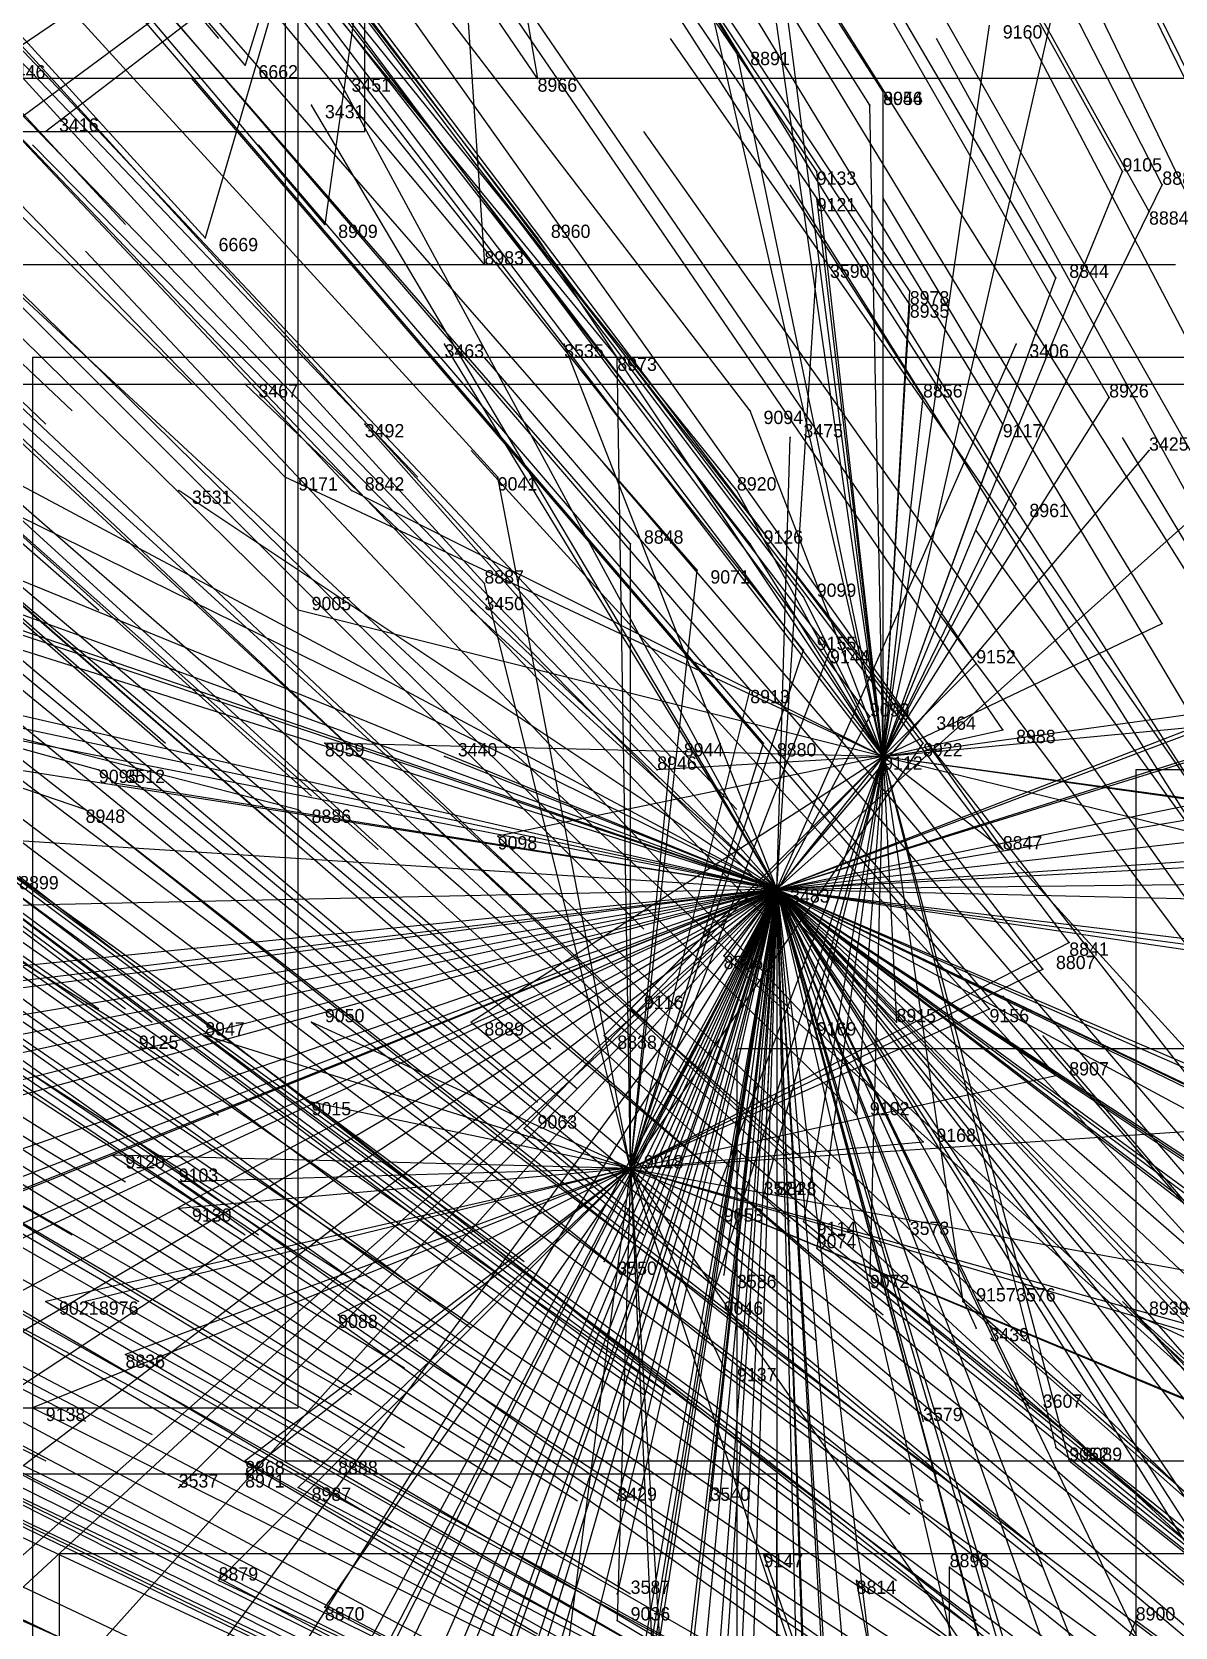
# Model space of a CAD drawing. Extents: x -0.5 to 0.59, y -0.5 to 0.59.
# Drawn here: x -0.182 to -0.096, y 0.0795 to 0.1995 of the extents above; entities that cross this region are included whole.
import ezdxf

# ---------------------------------------------------------------- set-up
doc = ezdxf.new("R2010")
doc.units = 0
for name, color, linetype in [('Clients', 3, 'CONTINUOUS'), ('Facilities', 3, 'CONTINUOUS'), ('Facilities_lines', 3, 'CONTINUOUS'), ('Min_max_boxes', 1, 'CONTINUOUS'), ('Normals', 1, 'CONTINUOUS'), ('Source_points', 5, 'CONTINUOUS'), ('Text', 3, 'CONTINUOUS')]:
    doc.layers.add(name, color=color, linetype=linetype)

msp = doc.modelspace()

# ---------------------------------------------------------------- linework, layer by layer
at = {"layer": 'Clients', "color": 5}
for p in [(-0.166, 0.197, -0.643), (-0.129, 0.198, -0.59), (-0.159, 0.196, -1.25), (-0.144, 0.196, -0.608), (-0.118, 0.195, -0.569), (-0.161, 0.194, -1.25), (-0.119, 0.194, -0.57), (-0.181, 0.192, -1.25), (-0.123, 0.189, -0.564), (-0.1, 0.189, -0.535), (-0.097, 0.188, -0.53), (-0.123, 0.187, -0.56), (-0.16, 0.185, -0.611), (-0.098, 0.186, -0.526), (-0.169, 0.184, -0.624), (-0.144, 0.184, -0.584), (-0.148, 0.182, -0.588), (-0.123, 0.182, -1.25), (-0.105, 0.181, -0.524), (-0.116, 0.18, -0.535), (-0.116, 0.179, -0.533), (-0.151, 0.176, -1.25), (-0.142, 0.176, -1.25), (-0.108, 0.176, -1.25), (-0.138, 0.175, -0.557), (-0.166, 0.173, -1.25), (-0.115, 0.172, -0.518), (-0.101, 0.172, -0.499), (-0.128, 0.171, -0.533), (-0.157, 0.17, -1.25), (-0.109, 0.17, -0.505), (-0.125, 0.169, -1.25), (-0.098, 0.168, -1.25), (-0.163, 0.166, -0.581), (-0.147, 0.166, -0.555), (-0.171, 0.165, -1.25), (-0.158, 0.165, -0.571), (-0.129, 0.165, -0.524), (-0.108, 0.164, -0.49), (-0.137, 0.161, -0.528), (-0.128, 0.161, -0.514), (-0.132, 0.159, -0.516), (-0.148, 0.158, -0.542), (-0.124, 0.157, -0.5), (-0.162, 0.156, -0.562), (-0.149, 0.156, -1.25), (-0.097, 0.155, -0.457), (-0.124, 0.153, -0.493), (-0.122, 0.153, -0.489), (-0.111, 0.152, -0.471), (-0.128, 0.15, -0.493), (-0.119, 0.148, -0.476), (-0.115, 0.148, -1.25), (-0.109, 0.147, -0.457), (-0.16, 0.146, -0.542), (-0.127, 0.146, -0.483), (-0.115, 0.146, -0.465), (-0.151, 0.145, -1.25), (-0.134, 0.145, -0.493), (-0.177, 0.144, -0.571), (-0.176, 0.143, -1.25), (-0.135, 0.144, -0.494), (-0.178, 0.141, -0.568), (-0.162, 0.141, -0.536), (-0.147, 0.139, -0.506), (-0.109, 0.138, -0.441), (-0.104, 0.131, -0.419), (-0.13, 0.13, -0.46), (-0.106, 0.129, -0.417), (-0.161, 0.125, -0.51), (-0.149, 0.125, -0.486), (-0.137, 0.126, -0.466), (-0.123, 0.125, -0.439), (-0.117, 0.125, -0.429), (-0.11, 0.126, -0.418), (-0.174, 0.124, -0.535), (-0.169, 0.124, -0.525), (-0.139, 0.124, -0.465), (-0.105, 0.121, -0.401), (-0.161, 0.119, -0.501), (-0.12, 0.118, -0.421), (-0.145, 0.117, -0.467), (-0.115, 0.116, -0.408), (-0.176, 0.115, -0.524), (-0.171, 0.113, -0.513), (-0.127, 0.113, -1.25), (-0.127, 0.112, -0.423), (-0.171, 0.111, -0.509), (-0.131, 0.111, -0.428), (-0.124, 0.11, -0.413), (-0.116, 0.11, -1.25), (-0.139, 0.107, -1.25), (-0.123, 0.108, -0.41), (-0.13, 0.106, -1.25), (-0.119, 0.106, -0.399), (-0.109, 0.105, -1.25), (-0.181, 0.104, -0.521), (-0.178, 0.104, -0.515), (-0.131, 0.104, -0.417), (-0.112, 0.104, -0.382), (-0.159, 0.103, -0.473), (-0.099, 0.103, -0.357), (-0.111, 0.102, -1.25), (-0.175, 0.1, -0.504), (-0.13, 0.099, -0.408), (-0.182, 0.096, -0.514), (-0.115, 0.095, -1.25), (-0.107, 0.096, -1.25), (-0.105, 0.093, -0.35), (-0.166, 0.092, -0.475), (-0.159, 0.092, -0.46), (-0.104, 0.092, -0.347), (-0.166, 0.091, -0.473), (-0.171, 0.09, -1.25), (-0.162, 0.09, -0.462), (-0.138, 0.089, -1.25), (-0.131, 0.089, -1.25), (-0.127, 0.085, -0.383), (-0.168, 0.083, -0.469), (-0.12, 0.083, -0.365), (-0.113, 0.084, -0.353), (-0.138, 0.082, -1.25), (-0.16, 0.081, -0.448), (-0.138, 0.08, -0.398), (-0.099, 0.08, -0.318)]:
    msp.add_point(p, dxfattribs=at)
at = {"layer": 'Facilities', "color": 3}
for p in [(-0.118, 0.145, -0.468), (-0.126, 0.135, -1.25), (-0.137, 0.114, -0.445)]:
    msp.add_point(p, dxfattribs=at)
at = {"layer": 'Facilities_lines', "color": 3}
for p, q in [((-0.095, 0.258, -1.25), (-0.187, 0.19, -1.25)), ((-0.095, 0.258, -1.25), (-0.185, 0.197, -1.25)), ((-0.095, 0.258, -1.25), (-0.181, 0.192, -1.25)), ((-0.152, 0.242, -0.716), (-0.169, 0.184, -0.624)), ((-0.152, 0.242, -0.716), (-0.166, 0.197, -0.643)), ((-0.152, 0.242, -0.716), (-0.16, 0.185, -0.611)), ((-0.152, 0.242, -0.716), (-0.144, 0.196, -0.608)), ((-0.152, 0.242, -0.716), (-0.148, 0.182, -0.588)), ((-0.118, 0.145, -0.468), (-0.127, 0.207, -0.608)), ((-0.118, 0.145, -0.468), (-0.126, 0.207, -0.606)), ((-0.118, 0.145, -0.468), (-0.132, 0.206, -0.612)), ((-0.118, 0.145, -0.468), (-0.105, 0.202, -0.57)), ((-0.118, 0.145, -0.468), (-0.11, 0.2, -0.569)), ((-0.118, 0.145, -0.468), (-0.129, 0.198, -0.59)), ((-0.126, 0.135, -1.25), (-0.159, 0.196, -1.25)), ((-0.118, 0.145, -0.468), (-0.118, 0.195, -0.569)), ((-0.126, 0.135, -1.25), (-0.161, 0.194, -1.25)), ((-0.118, 0.145, -0.468), (-0.119, 0.194, -0.57)), ((-0.118, 0.145, -0.468), (-0.123, 0.189, -0.564)), ((-0.118, 0.145, -0.468), (-0.1, 0.189, -0.535)), ((-0.118, 0.145, -0.468), (-0.097, 0.188, -0.53)), ((-0.118, 0.145, -0.468), (-0.123, 0.187, -0.56)), ((-0.118, 0.145, -0.468), (-0.098, 0.186, -0.526)), ((-0.118, 0.145, -0.468), (-0.144, 0.184, -0.584)), ((-0.126, 0.135, -1.25), (-0.123, 0.182, -1.25)), ((-0.118, 0.145, -0.468), (-0.105, 0.181, -0.524)), ((-0.118, 0.145, -0.468), (-0.116, 0.18, -0.535)), ((-0.118, 0.145, -0.468), (-0.116, 0.179, -0.533)), ((-0.126, 0.135, -1.25), (-0.079, 0.177, -1.25)), ((-0.126, 0.135, -1.25), (-0.151, 0.176, -1.25)), ((-0.126, 0.135, -1.25), (-0.142, 0.176, -1.25)), ((-0.126, 0.135, -1.25), (-0.108, 0.176, -1.25)), ((-0.137, 0.114, -0.445), (-0.138, 0.175, -0.557)), ((-0.126, 0.135, -1.25), (-0.219, 0.173, -1.25)), ((-0.126, 0.135, -1.25), (-0.199, 0.174, -1.25)), ((-0.126, 0.135, -1.25), (-0.166, 0.173, -1.25)), ((-0.118, 0.145, -0.468), (-0.101, 0.172, -0.499)), ((-0.118, 0.145, -0.468), (-0.115, 0.172, -0.518)), ((-0.118, 0.145, -0.468), (-0.128, 0.171, -0.533)), ((-0.126, 0.135, -1.25), (-0.157, 0.17, -1.25)), ((-0.118, 0.145, -0.468), (-0.109, 0.17, -0.505)), ((-0.126, 0.135, -1.25), (-0.227, 0.169, -1.25)), ((-0.126, 0.135, -1.25), (-0.125, 0.169, -1.25)), ((-0.126, 0.135, -1.25), (-0.191, 0.167, -1.25)), ((-0.126, 0.135, -1.25), (-0.041, 0.168, -1.25)), ((-0.126, 0.135, -1.25), (-0.098, 0.168, -1.25)), ((-0.118, 0.145, -0.468), (-0.163, 0.166, -0.581)), ((-0.137, 0.114, -0.445), (-0.147, 0.166, -0.555)), ((-0.126, 0.135, -1.25), (-0.044, 0.166, -1.25)), ((-0.126, 0.135, -1.25), (-0.171, 0.165, -1.25)), ((-0.118, 0.145, -0.468), (-0.158, 0.165, -0.571)), ((-0.118, 0.145, -0.468), (-0.129, 0.165, -0.524)), ((-0.118, 0.145, -0.468), (-0.108, 0.164, -0.49)), ((-0.137, 0.114, -0.445), (-0.137, 0.161, -0.528)), ((-0.118, 0.145, -0.468), (-0.128, 0.161, -0.514)), ((-0.126, 0.135, -1.25), (-0.196, 0.159, -1.25)), ((-0.126, 0.135, -1.25), (-0.192, 0.159, -1.25)), ((-0.137, 0.114, -0.445), (-0.132, 0.159, -0.516)), ((-0.126, 0.135, -1.25), (-0.234, 0.158, -1.25)), ((-0.228, 0.158, -0.694), (-0.162, 0.141, -0.536)), ((-0.228, 0.158, -0.694), (-0.178, 0.141, -0.568)), ((-0.228, 0.158, -0.694), (-0.177, 0.144, -0.571)), ((-0.228, 0.158, -0.694), (-0.174, 0.124, -0.535)), ((-0.137, 0.114, -0.445), (-0.148, 0.158, -0.542)), ((-0.118, 0.145, -0.468), (-0.124, 0.157, -0.5)), ((-0.126, 0.135, -1.25), (-0.233, 0.156, -1.25)), ((-0.118, 0.145, -0.468), (-0.162, 0.156, -0.562)), ((-0.126, 0.135, -1.25), (-0.149, 0.156, -1.25)), ((-0.118, 0.145, -0.468), (-0.097, 0.155, -0.457)), ((-0.126, 0.135, -1.25), (-0.186, 0.154, -1.25)), ((-0.137, 0.114, -0.445), (-0.122, 0.153, -0.489)), ((-0.137, 0.114, -0.445), (-0.124, 0.153, -0.493)), ((-0.126, 0.135, -1.25), (-0.068, 0.153, -1.25)), ((-0.126, 0.135, -1.25), (-0.038, 0.153, -1.25)), ((-0.126, 0.135, -1.25), (-0.2, 0.152, -1.25)), ((-0.126, 0.135, -1.25), (-0.026, 0.152, -1.25)), ((-0.118, 0.145, -0.468), (-0.111, 0.152, -0.471)), ((-0.126, 0.135, -1.25), (-0.215, 0.149, -1.25)), ((-0.137, 0.114, -0.445), (-0.128, 0.15, -0.493)), ((-0.118, 0.145, -0.468), (-0.065, 0.15, -0.409)), ((-0.118, 0.145, -0.468), (-0.089, 0.149, -0.434)), ((-0.137, 0.114, -0.445), (-0.119, 0.148, -0.476)), ((-0.126, 0.135, -1.25), (-0.115, 0.148, -1.25)), ((-0.126, 0.135, -1.25), (-0.085, 0.148, -1.25)), ((-0.118, 0.145, -0.468), (-0.109, 0.147, -0.457)), ((-0.118, 0.145, -0.468), (-0.16, 0.146, -0.542)), ((-0.137, 0.114, -0.445), (-0.127, 0.146, -0.483)), ((-0.137, 0.114, -0.445), (-0.115, 0.146, -0.465)), ((-0.126, 0.135, -1.25), (-0.151, 0.145, -1.25)), ((-0.118, 0.145, -0.468), (-0.149, 0.125, -0.486)), ((-0.118, 0.145, -0.468), (-0.147, 0.139, -0.506)), ((-0.118, 0.145, -0.468), (-0.145, 0.117, -0.467)), ((-0.118, 0.145, -0.468), (-0.139, 0.124, -0.465)), ((-0.137, 0.114, -0.445), (-0.134, 0.145, -0.493)), ((-0.118, 0.145, -0.468), (-0.137, 0.126, -0.466)), ((-0.118, 0.145, -0.468), (-0.135, 0.144, -0.494)), ((-0.118, 0.145, -0.468), (-0.131, 0.104, -0.417)), ((-0.118, 0.145, -0.468), (-0.131, 0.111, -0.428)), ((-0.118, 0.145, -0.468), (-0.13, 0.13, -0.46)), ((-0.118, 0.145, -0.468), (-0.127, 0.112, -0.423)), ((-0.118, 0.145, -0.468), (-0.124, 0.11, -0.413)), ((-0.118, 0.145, -0.468), (-0.123, 0.108, -0.41)), ((-0.118, 0.145, -0.468), (-0.123, 0.125, -0.439)), ((-0.118, 0.145, -0.468), (-0.12, 0.118, -0.421)), ((-0.118, 0.145, -0.468), (-0.119, 0.106, -0.399)), ((-0.118, 0.145, -0.468), (-0.061, 0.137, -0.374)), ((-0.118, 0.145, -0.468), (-0.067, 0.138, -0.383)), ((-0.118, 0.145, -0.468), (-0.069, 0.133, -0.374)), ((-0.118, 0.145, -0.468), (-0.109, 0.138, -0.441)), ((-0.118, 0.145, -0.468), (-0.117, 0.125, -0.429)), ((-0.118, 0.145, -0.468), (-0.105, 0.093, -0.35)), ((-0.118, 0.145, -0.468), (-0.104, 0.092, -0.347)), ((-0.118, 0.145, -0.468), (-0.112, 0.104, -0.382)), ((-0.126, 0.135, -1.25), (-0.176, 0.143, -1.25)), ((-0.126, 0.135, -1.25), (-0.065, 0.142, -1.25)), ((-0.126, 0.135, -1.25), (-0.204, 0.14, -1.25)), ((-0.126, 0.135, -1.25), (-0.07, 0.138, -1.25)), ((-0.126, 0.135, -1.25), (-0.082, 0.138, -1.25)), ((-0.126, 0.135, -1.25), (-0.043, 0.136, -1.25)), ((-0.126, 0.135, -1.25), (-0.269, 0.132, -1.25)), ((-0.126, 0.135, -1.25), (-0.264, 0.117, -1.25)), ((-0.126, 0.135, -1.25), (-0.26, 0.084, -1.25)), ((-0.126, 0.135, -1.25), (-0.256, 0.11, -1.25)), ((-0.126, 0.135, -1.25), (-0.252, 0.114, -1.25)), ((-0.126, 0.135, -1.25), (-0.246, 0.109, -1.25)), ((-0.126, 0.135, -1.25), (-0.237, 0.037, -1.25)), ((-0.126, 0.135, -1.25), (-0.232, 0.086, -1.25)), ((-0.126, 0.135, -1.25), (-0.225, 0.108, -1.25)), ((-0.126, 0.135, -1.25), (-0.225, 0.123, -1.25)), ((-0.126, 0.135, -1.25), (-0.221, 0.111, -1.25)), ((-0.126, 0.135, -1.25), (-0.221, 0.097, -1.25)), ((-0.126, 0.135, -1.25), (-0.219, 0.103, -1.25)), ((-0.126, 0.135, -1.25), (-0.213, 0.084, -1.25)), ((-0.126, 0.135, -1.25), (-0.205, 0.093, -1.25)), ((-0.126, 0.135, -1.25), (-0.205, 0.047, -1.25)), ((-0.126, 0.135, -1.25), (-0.204, 0.029, -1.25)), ((-0.126, 0.135, -1.25), (-0.199, 0.106, -1.25)), ((-0.126, 0.135, -1.25), (-0.196, 0.089, -1.25)), ((-0.126, 0.135, -1.25), (-0.195, -0.007, -1.25)), ((-0.126, 0.135, -1.25), (-0.195, -0.021, -1.25)), ((-0.126, 0.135, -1.25), (-0.195, 0.128, -1.25)), ((-0.126, 0.135, -1.25), (-0.194, 0.083, -1.25)), ((-0.126, 0.135, -1.25), (-0.193, 0.028, -1.25)), ((-0.126, 0.135, -1.25), (-0.193, 0.073, -1.25)), ((-0.126, 0.135, -1.25), (-0.19, -0.033, -1.25)), ((-0.126, 0.135, -1.25), (-0.19, -0.018, -1.25)), ((-0.126, 0.135, -1.25), (-0.19, 0.011, -1.25)), ((-0.126, 0.135, -1.25), (-0.187, -0.017, -1.25)), ((-0.126, 0.135, -1.25), (-0.187, 0.108, -1.25)), ((-0.126, 0.135, -1.25), (-0.186, -0.033, -1.25)), ((-0.126, 0.135, -1.25), (-0.186, 0.017, -1.25)), ((-0.126, 0.135, -1.25), (-0.181, -0.023, -1.25)), ((-0.126, 0.135, -1.25), (-0.177, -0.025, -1.25)), ((-0.126, 0.135, -1.25), (-0.174, -0.032, -1.25)), ((-0.126, 0.135, -1.25), (-0.171, 0.09, -1.25)), ((-0.126, 0.135, -1.25), (-0.171, 0.052, -1.25)), ((-0.126, 0.135, -1.25), (-0.166, -0.027, -1.25)), ((-0.126, 0.135, -1.25), (-0.157, 0.034, -1.25)), ((-0.126, 0.135, -1.25), (-0.148, -0.001, -1.25)), ((-0.126, 0.135, -1.25), (-0.146, 0.021, -1.25)), ((-0.126, 0.135, -1.25), (-0.144, -0.027, -1.25)), ((-0.126, 0.135, -1.25), (-0.144, 0.027, -1.25)), ((-0.126, 0.135, -1.25), (-0.142, 0.033, -1.25)), ((-0.126, 0.135, -1.25), (-0.14, 0.009, -1.25)), ((-0.126, 0.135, -1.25), (-0.139, 0.107, -1.25)), ((-0.126, 0.135, -1.25), (-0.138, 0.089, -1.25)), ((-0.126, 0.135, -1.25), (-0.138, 0.082, -1.25)), ((-0.126, 0.135, -1.25), (-0.137, 0.018, -1.25)), ((-0.126, 0.135, -1.25), (-0.137, 0.04, -1.25)), ((-0.126, 0.135, -1.25), (-0.134, 0.029, -1.25)), ((-0.126, 0.135, -1.25), (-0.133, 0.028, -1.25)), ((-0.126, 0.135, -1.25), (-0.131, 0.089, -1.25)), ((-0.126, 0.135, -1.25), (-0.13, 0.106, -1.25)), ((-0.126, 0.135, -1.25), (-0.129, 0.07, -1.25)), ((-0.126, 0.135, -1.25), (-0.128, 0.071, -1.25)), ((-0.126, 0.135, -1.25), (-0.127, 0.113, -1.25)), ((-0.126, 0.135, -1.25), (-0.121, -0.015, -1.25)), ((-0.126, 0.135, -1.25), (-0.126, -0.007, -1.25)), ((-0.126, 0.135, -1.25), (-0.126, -0.019, -1.25)), ((-0.126, 0.135, -1.25), (-0.109, -0.004, -1.25)), ((-0.126, 0.135, -1.25), (-0.045, 0.082, -1.25)), ((-0.126, 0.135, -1.25), (-0.031, 0.034, -1.25)), ((-0.126, 0.135, -1.25), (-0.007, 0.078, -1.25)), ((-0.126, 0.135, -1.25), (-0.12, 0.033, -1.25)), ((-0.126, 0.135, -1.25), (-0.084, 0.028, -1.25)), ((-0.126, 0.135, -1.25), (-0.031, 0.016, -1.25)), ((-0.126, 0.135, -1.25), (-0.068, 0.076, -1.25)), ((-0.126, 0.135, -1.25), (-0.042, 0.095, -1.25)), ((-0.126, 0.135, -1.25), (-0.075, 0.059, -1.25)), ((-0.126, 0.135, -1.25), (-0.056, 0.081, -1.25)), ((-0.126, 0.135, -1.25), (-0.111, 0.102, -1.25)), ((-0.126, 0.135, -1.25), (-0.059, 0.031, -1.25)), ((-0.126, 0.135, -1.25), (-0.035, 0.124, -1.25)), ((-0.126, 0.135, -1.25), (-0.065, 0.126, -1.25)), ((-0.126, 0.135, -1.25), (-0.062, 0.107, -1.25)), ((-0.126, 0.135, -1.25), (-0.096, 0.05, -1.25)), ((-0.126, 0.135, -1.25), (-0.097, 0.039, -1.25)), ((-0.126, 0.135, -1.25), (-0.038, 0.133, -1.25)), ((-0.126, 0.135, -1.25), (-0.122, 0.019, -1.25)), ((-0.126, 0.135, -1.25), (-0.022, 0.121, -1.25)), ((-0.126, 0.135, -1.25), (-0.053, 0.04, -1.25)), ((-0.126, 0.135, -1.25), (-0.027, 0.069, -1.25)), ((-0.126, 0.135, -1.25), (-0.016, 0.051, -1.25)), ((-0.126, 0.135, -1.25), (-0.024, 0.059, -1.25)), ((-0.126, 0.135, -1.25), (-0.055, 0.083, -1.25)), ((-0.126, 0.135, -1.25), (-0.007, 0.071, -1.25)), ((-0.126, 0.135, -1.25), (-0.082, 0.083, -1.25)), ((-0.126, 0.135, -1.25), (-0.098, 0.031, -1.25)), ((-0.126, 0.135, -1.25), (-0.124, 0.055, -1.25)), ((-0.126, 0.135, -1.25), (-0.122, 0.07, -1.25)), ((-0.126, 0.135, -1.25), (-0.055, 0.068, -1.25)), ((-0.126, 0.135, -1.25), (-0.104, 0.06, -1.25)), ((-0.126, 0.135, -1.25), (-0.029, 0.088, -1.25)), ((-0.126, 0.135, -1.25), (-0.076, 0.102, -1.25)), ((-0.126, 0.135, -1.25), (-0.116, 0.11, -1.25)), ((-0.126, 0.135, -1.25), (-0.109, 0.105, -1.25)), ((-0.126, 0.135, -1.25), (-0.115, 0.095, -1.25)), ((-0.126, 0.135, -1.25), (-0.054, 0.06, -1.25)), ((-0.126, 0.135, -1.25), (-0.084, 0.087, -1.25)), ((-0.126, 0.135, -1.25), (-0.117, 0.031, -1.25)), ((-0.126, 0.135, -1.25), (-0.057, 0.075, -1.25)), ((-0.126, 0.135, -1.25), (-0.076, 0.055, -1.25)), ((-0.126, 0.135, -1.25), (-0.109, 0.062, -1.25)), ((-0.126, 0.135, -1.25), (-0.087, 0.054, -1.25)), ((-0.126, 0.135, -1.25), (-0.011, 0.086, -1.25)), ((-0.126, 0.135, -1.25), (-0.107, 0.096, -1.25)), ((-0.126, 0.135, -1.25), (-0.099, 0.035, -1.25)), ((-0.137, 0.114, -0.445), (-0.104, 0.131, -0.419)), ((-0.137, 0.114, -0.445), (-0.106, 0.129, -0.417)), ((-0.137, 0.114, -0.445), (-0.161, 0.125, -0.51)), ((-0.137, 0.114, -0.445), (-0.11, 0.126, -0.418)), ((-0.137, 0.114, -0.445), (-0.169, 0.124, -0.525)), ((-0.137, 0.114, -0.445), (-0.105, 0.121, -0.401)), ((-0.137, 0.114, -0.445), (-0.161, 0.119, -0.501)), ((-0.137, 0.114, -0.445), (-0.092, 0.117, -0.371)), ((-0.137, 0.114, -0.445), (-0.115, 0.116, -0.408)), ((-0.137, 0.114, -0.445), (-0.176, 0.115, -0.524)), ((-0.137, 0.114, -0.445), (-0.182, 0.096, -0.514)), ((-0.137, 0.114, -0.445), (-0.181, 0.104, -0.521)), ((-0.137, 0.114, -0.445), (-0.178, 0.104, -0.515)), ((-0.137, 0.114, -0.445), (-0.175, 0.1, -0.504)), ((-0.137, 0.114, -0.445), (-0.171, 0.113, -0.513)), ((-0.137, 0.114, -0.445), (-0.171, 0.111, -0.509)), ((-0.137, 0.114, -0.445), (-0.168, 0.083, -0.469)), ((-0.137, 0.114, -0.445), (-0.166, 0.092, -0.475)), ((-0.137, 0.114, -0.445), (-0.166, 0.091, -0.473)), ((-0.137, 0.114, -0.445), (-0.162, 0.09, -0.462)), ((-0.137, 0.114, -0.445), (-0.16, 0.081, -0.448)), ((-0.137, 0.114, -0.445), (-0.159, 0.092, -0.46)), ((-0.137, 0.114, -0.445), (-0.159, 0.103, -0.473)), ((-0.137, 0.114, -0.445), (-0.142, 0.076, -0.403)), ((-0.137, 0.114, -0.445), (-0.138, 0.08, -0.398)), ((-0.137, 0.114, -0.445), (-0.084, 0.092, -0.313)), ((-0.137, 0.114, -0.445), (-0.088, 0.105, -0.342)), ((-0.137, 0.114, -0.445), (-0.089, 0.094, -0.322)), ((-0.137, 0.114, -0.445), (-0.122, 0.069, -0.35)), ((-0.137, 0.114, -0.445), (-0.135, 0.069, -0.379)), ((-0.137, 0.114, -0.445), (-0.134, 0.065, -0.373)), ((-0.137, 0.114, -0.445), (-0.079, 0.097, -0.313)), ((-0.137, 0.114, -0.445), (-0.087, 0.1, -0.331)), ((-0.137, 0.114, -0.445), (-0.13, 0.099, -0.408)), ((-0.137, 0.114, -0.445), (-0.1, 0.061, -0.293)), ((-0.041, 0.076, -0.216), (-0.099, 0.103, -0.357)), ((-0.113, 0.045, -0.304), (-0.127, 0.085, -0.383)), ((-0.113, 0.045, -0.304), (-0.12, 0.083, -0.365)), ((-0.113, 0.045, -0.304), (-0.113, 0.084, -0.353)), ((-0.113, 0.045, -0.304), (-0.099, 0.08, -0.318))]:
    msp.add_line(p, q, dxfattribs=at)
at = {"layer": 'Min_max_boxes', "color": 1}
for p, q in [((-0.157, 0.192, -1.25), (-0.157, 0.388, -1.25)), ((-0.157, 0.192, -1.25), (-0.157, 0.388, -1.25)), ((-0.163, 0.207, -0.612), (-0.163, 0.092, -0.612)), ((-0.163, 0.207, -0.347), (-0.163, 0.092, -0.347)), ((-0.162, 0.096, -0.854), (-0.162, 0.207, -0.854)), ((-0.162, 0.096, -0.535), (-0.162, 0.207, -0.535)), ((-0.007, 0.196, -1.25), (-0.269, 0.196, -1.25)), ((-0.007, 0.196, -1.25), (-0.269, 0.196, -1.25)), ((-0.418, 0.192, -1.25), (-0.157, 0.192, -1.25)), ((-0.418, 0.192, -1.25), (-0.157, 0.192, -1.25)), ((-0.157, 0.192, -1.25), (-0.157, 0.192, -1.25)), ((-0.208, 0.182, -0.841), (-0.096, 0.182, -0.841)), ((-0.208, 0.182, -0.582), (-0.096, 0.182, -0.582)), ((-0.079, 0.175, -0.557), (-0.182, 0.175, -0.557)), ((-0.182, 0.175, -0.557), (-0.182, 0.061, -0.557)), ((-0.079, 0.175, -0.293), (-0.182, 0.175, -0.293)), ((-0.182, 0.175, -0.293), (-0.182, 0.061, -0.293)), ((-0.182, 0.175, -0.557), (-0.182, 0.175, -0.293)), ((-0.207, 0.173, -1.25), (0.069, 0.173, -1.25)), ((-0.207, 0.173, -1.25), (0.069, 0.173, -1.25)), ((0.013, 0.144, -0.369), (-0.099, 0.144, -0.369)), ((-0.099, 0.144, -0.369), (-0.099, 0.03, -0.369)), ((0.013, 0.144, -0.078), (-0.099, 0.144, -0.078)), ((-0.099, 0.144, -0.078), (-0.099, 0.03, -0.078)), ((-0.099, 0.144, -0.369), (-0.099, 0.144, -0.078)), ((-0.025, 0.123, -0.368), (-0.129, 0.123, -0.368)), ((-0.129, 0.123, -0.368), (-0.129, 0.011, -0.368)), ((-0.025, 0.123, -0.11), (-0.129, 0.123, -0.11)), ((-0.129, 0.123, -0.11), (-0.129, 0.011, -0.11)), ((-0.129, 0.123, -0.368), (-0.129, 0.123, -0.11)), ((-0.303, 0.096, -0.854), (-0.162, 0.096, -0.854)), ((-0.303, 0.096, -0.535), (-0.162, 0.096, -0.535)), ((-0.162, 0.096, -0.854), (-0.162, 0.096, -0.535)), ((-0.163, 0.092, -0.612), (-0.061, 0.092, -0.612)), ((-0.163, 0.092, -0.347), (-0.061, 0.092, -0.347)), ((-0.163, 0.092, -0.612), (-0.163, 0.092, -0.347)), ((-0.126, 0.091, -0.633), (-0.252, 0.091, -0.633)), ((-0.126, 0.091, -0.337), (-0.252, 0.091, -0.337)), ((-0.126, -0.006, -0.633), (-0.126, 0.091, -0.633)), ((-0.126, -0.006, -0.337), (-0.126, 0.091, -0.337)), ((-0.126, 0.091, -0.633), (-0.126, 0.091, -0.337)), ((-0.056, 0.085, -0.466), (-0.18, 0.085, -0.466)), ((-0.18, 0.085, -0.466), (-0.18, 0.004, -0.466)), ((-0.056, 0.085, -0.146), (-0.18, 0.085, -0.146)), ((-0.18, 0.085, -0.146), (-0.18, 0.004, -0.146)), ((-0.18, 0.085, -0.466), (-0.18, 0.085, -0.146))]:
    msp.add_line(p, q, dxfattribs=at)
at = {"layer": 'Normals', "color": 1}
for p, q in [((-0.129, 0.198, -0.59), (-0.178, 0.276, -0.552)), ((-0.119, 0.194, -0.57), (-0.169, 0.273, -0.533)), ((-0.118, 0.195, -0.569), (-0.168, 0.273, -0.532)), ((-0.144, 0.196, -0.608), (-0.196, 0.272, -0.57)), ((-0.228, 0.27, -0.882), (-0.168, 0.199, -0.92)), ((-0.1, 0.189, -0.535), (-0.145, 0.27, -0.497)), ((-0.097, 0.188, -0.53), (-0.139, 0.27, -0.491)), ((-0.166, 0.197, -0.643), (-0.226, 0.267, -0.606)), ((-0.098, 0.186, -0.526), (-0.143, 0.267, -0.487)), ((-0.123, 0.189, -0.564), (-0.175, 0.266, -0.527)), ((-0.123, 0.187, -0.56), (-0.175, 0.264, -0.523)), ((-0.105, 0.181, -0.524), (-0.152, 0.261, -0.485)), ((-0.144, 0.184, -0.584), (-0.201, 0.258, -0.548)), ((-0.116, 0.18, -0.535), (-0.167, 0.257, -0.497)), ((-0.084, 0.174, -0.482), (-0.125, 0.257, -0.444)), ((-0.16, 0.185, -0.611), (-0.22, 0.256, -0.574)), ((-0.116, 0.179, -0.533), (-0.167, 0.256, -0.495)), ((-0.148, 0.182, -0.588), (-0.208, 0.254, -0.551)), ((-0.238, 0.253, -0.868), (-0.175, 0.185, -0.905)), ((-0.169, 0.184, -0.624), (-0.231, 0.252, -0.586)), ((-0.101, 0.172, -0.499), (-0.147, 0.252, -0.461)), ((-0.115, 0.172, -0.518), (-0.165, 0.25, -0.48)), ((-0.109, 0.17, -0.505), (-0.157, 0.249, -0.467)), ((-0.138, 0.175, -0.557), (-0.197, 0.247, -0.521)), ((-0.128, 0.171, -0.533), (-0.184, 0.244, -0.496)), ((-0.108, 0.164, -0.49), (-0.156, 0.242, -0.452)), ((-0.236, 0.238, -0.839), (-0.17, 0.173, -0.876)), ((-0.129, 0.165, -0.524), (-0.188, 0.238, -0.488)), ((-0.147, 0.166, -0.555), (-0.21, 0.235, -0.518)), ((-0.248, 0.234, -0.852), (-0.181, 0.17, -0.89)), ((-0.246, 0.234, -0.85), (-0.179, 0.171, -0.887)), ((-0.158, 0.165, -0.571), (-0.222, 0.233, -0.534)), ((-0.217, 0.233, -0.796), (-0.153, 0.166, -0.834)), ((-0.128, 0.161, -0.514), (-0.185, 0.234, -0.478)), ((-0.097, 0.155, -0.457), (-0.145, 0.234, -0.419)), ((-0.163, 0.166, -0.581), (-0.227, 0.232, -0.544)), ((-0.137, 0.161, -0.528), (-0.198, 0.231, -0.492)), ((-0.124, 0.157, -0.5), (-0.18, 0.231, -0.463)), ((-0.132, 0.159, -0.516), (-0.193, 0.229, -0.479)), ((-0.148, 0.158, -0.542), (-0.211, 0.227, -0.505)), ((-0.111, 0.152, -0.471), (-0.163, 0.228, -0.433)), ((-0.089, 0.149, -0.434), (-0.138, 0.227, -0.396)), ((-0.124, 0.153, -0.493), (-0.182, 0.226, -0.456)), ((-0.122, 0.153, -0.489), (-0.178, 0.226, -0.451)), ((-0.119, 0.148, -0.476), (-0.175, 0.223, -0.439)), ((-0.109, 0.147, -0.457), (-0.161, 0.223, -0.418)), ((-0.162, 0.156, -0.562), (-0.228, 0.221, -0.525)), ((-0.128, 0.15, -0.493), (-0.189, 0.221, -0.457)), ((-0.079, 0.14, -0.401), (-0.125, 0.221, -0.365)), ((-0.067, 0.138, -0.383), (-0.108, 0.222, -0.347)), ((-0.115, 0.146, -0.465), (-0.171, 0.22, -0.427)), ((-0.118, 0.145, -0.468), (-0.174, 0.219, -0.43)), ((-0.247, 0.217, -0.822), (-0.177, 0.156, -0.86)), ((-0.127, 0.146, -0.483), (-0.187, 0.216, -0.446)), ((-0.069, 0.133, -0.374), (-0.109, 0.216, -0.337)), ((-0.134, 0.145, -0.493), (-0.197, 0.214, -0.458)), ((-0.109, 0.138, -0.441), (-0.163, 0.214, -0.402)), ((-0.135, 0.144, -0.494), (-0.2, 0.211, -0.458)), ((-0.193, 0.209, -0.711), (-0.129, 0.141, -0.748)), ((-0.242, 0.207, -0.796), (-0.172, 0.146, -0.833)), ((-0.24, 0.205, -0.79), (-0.17, 0.144, -0.827)), ((-0.104, 0.131, -0.419), (-0.16, 0.205, -0.38)), ((-0.23, 0.204, -0.769), (-0.161, 0.142, -0.805)), ((-0.106, 0.129, -0.417), (-0.162, 0.202, -0.378)), ((-0.234, 0.201, -0.772), (-0.164, 0.14, -0.809)), ((-0.226, 0.2, -0.754), (-0.156, 0.138, -0.791)), ((-0.19, 0.199, -0.688), (-0.126, 0.132, -0.725)), ((-0.081, 0.123, -0.368), (-0.134, 0.199, -0.331)), ((-0.07, 0.119, -0.345), (-0.114, 0.199, -0.304)), ((-0.064, 0.117, -0.335), (-0.107, 0.199, -0.295)), ((-0.202, 0.198, -0.708), (-0.136, 0.132, -0.744)), ((-0.11, 0.126, -0.418), (-0.17, 0.196, -0.379)), ((-0.159, 0.196, -1.25), (-0.159, 0.196, -1.15)), ((-0.209, 0.194, -0.712), (-0.14, 0.131, -0.749)), ((-0.161, 0.194, -1.25), (-0.161, 0.194, -1.15)), ((-0.117, 0.125, -0.429), (-0.182, 0.191, -0.39)), ((-0.181, 0.192, -1.25), (-0.181, 0.192, -1.15)), ((-0.105, 0.121, -0.401), (-0.165, 0.191, -0.362)), ((-0.083, 0.117, -0.358), (-0.136, 0.192, -0.32)), ((-0.092, 0.117, -0.371), (-0.149, 0.19, -0.334)), ((-0.193, 0.189, -0.675), (-0.125, 0.126, -0.713)), ((-0.076, 0.11, -0.334), (-0.125, 0.188, -0.295)), ((-0.073, 0.109, -0.328), (-0.123, 0.187, -0.289)), ((-0.071, 0.108, -0.324), (-0.118, 0.187, -0.284)), ((-0.207, 0.185, -0.694), (-0.137, 0.124, -0.731)), ((-0.248, 0.184, -0.772), (-0.174, 0.129, -0.81)), ((-0.214, 0.183, -0.704), (-0.143, 0.123, -0.741)), ((-0.12, 0.118, -0.421), (-0.186, 0.183, -0.383)), ((-0.115, 0.116, -0.408), (-0.178, 0.183, -0.369)), ((-0.249, 0.182, -0.77), (-0.175, 0.126, -0.807)), ((-0.123, 0.182, -1.25), (-0.123, 0.182, -1.15)), ((-0.211, 0.181, -0.694), (-0.141, 0.12, -0.731)), ((-0.253, 0.179, -0.776), (-0.177, 0.126, -0.814)), ((-0.247, 0.18, -0.765), (-0.173, 0.125, -0.803)), ((-0.243, 0.179, -0.756), (-0.168, 0.125, -0.793)), ((-0.215, 0.178, -0.699), (-0.144, 0.119, -0.735)), ((-0.193, 0.178, -0.655), (-0.125, 0.115, -0.693)), ((-0.19, 0.178, -0.65), (-0.122, 0.114, -0.688)), ((-0.151, 0.176, -1.25), (-0.151, 0.176, -1.15)), ((-0.142, 0.176, -1.25), (-0.142, 0.176, -1.15)), ((-0.108, 0.176, -1.25), (-0.108, 0.176, -1.15)), ((-0.088, 0.105, -0.342), (-0.148, 0.175, -0.304)), ((-0.247, 0.174, -0.754), (-0.171, 0.121, -0.792)), ((-0.194, 0.173, -0.649), (-0.125, 0.11, -0.686)), ((-0.166, 0.173, -1.25), (-0.166, 0.173, -1.15)), ((-0.244, 0.172, -0.747), (-0.168, 0.118, -0.784)), ((-0.205, 0.171, -0.666), (-0.134, 0.111, -0.704)), ((-0.185, 0.171, -0.631), (-0.118, 0.108, -0.668)), ((-0.157, 0.17, -1.25), (-0.157, 0.17, -1.15)), ((-0.125, 0.169, -1.25), (-0.125, 0.169, -1.15)), ((-0.052, 0.089, -0.259), (-0.1, 0.169, -0.223)), ((-0.208, 0.168, -0.668), (-0.136, 0.109, -0.705)), ((-0.087, 0.1, -0.331), (-0.149, 0.168, -0.293)), ((-0.079, 0.097, -0.313), (-0.139, 0.167, -0.274)), ((-0.098, 0.168, -1.25), (-0.098, 0.168, -1.15)), ((-0.171, 0.165, -1.25), (-0.171, 0.165, -1.15)), ((-0.22, 0.163, -0.683), (-0.145, 0.107, -0.719)), ((-0.189, 0.163, -0.624), (-0.118, 0.103, -0.661)), ((-0.253, 0.162, -0.752), (-0.175, 0.113, -0.79)), ((-0.243, 0.161, -0.729), (-0.166, 0.109, -0.766)), ((-0.242, 0.161, -0.727), (-0.165, 0.109, -0.765)), ((-0.057, 0.087, -0.26), (-0.111, 0.162, -0.222)), ((-0.244, 0.16, -0.729), (-0.166, 0.109, -0.766)), ((-0.205, 0.16, -0.65), (-0.131, 0.104, -0.687)), ((-0.195, 0.16, -0.63), (-0.123, 0.101, -0.667)), ((-0.233, 0.159, -0.705), (-0.157, 0.105, -0.74)), ((-0.228, 0.158, -0.694), (-0.152, 0.104, -0.73)), ((-0.224, 0.157, -0.683), (-0.149, 0.102, -0.72)), ((-0.26, 0.156, -0.757), (-0.179, 0.109, -0.794)), ((-0.229, 0.155, -0.691), (-0.153, 0.101, -0.727)), ((-0.149, 0.156, -1.25), (-0.149, 0.156, -1.15)), ((-0.058, 0.081, -0.249), (-0.114, 0.156, -0.213)), ((-0.208, 0.152, -0.645), (-0.134, 0.097, -0.682)), ((-0.255, 0.151, -0.74), (-0.174, 0.104, -0.777)), ((-0.212, 0.15, -0.65), (-0.136, 0.097, -0.687)), ((-0.21, 0.15, -0.645), (-0.134, 0.097, -0.682)), ((-0.224, 0.148, -0.671), (-0.146, 0.098, -0.709)), ((-0.187, 0.148, -0.597), (-0.114, 0.091, -0.635)), ((-0.115, 0.148, -1.25), (-0.115, 0.148, -1.15)), ((-0.233, 0.147, -0.689), (-0.154, 0.099, -0.726)), ((-0.2, 0.147, -0.62), (-0.125, 0.092, -0.657)), ((-0.16, 0.146, -0.542), (-0.092, 0.083, -0.58)), ((-0.189, 0.145, -0.596), (-0.115, 0.089, -0.634)), ((-0.151, 0.145, -1.25), (-0.151, 0.145, -1.15)), ((-0.238, 0.143, -0.695), (-0.158, 0.097, -0.732)), ((-0.19, 0.144, -0.595), (-0.116, 0.088, -0.633)), ((-0.177, 0.144, -0.571), (-0.106, 0.085, -0.609)), ((-0.176, 0.143, -1.25), (-0.176, 0.143, -1.15)), ((-0.213, 0.142, -0.64), (-0.136, 0.09, -0.677)), ((-0.226, 0.141, -0.666), (-0.147, 0.092, -0.702)), ((-0.178, 0.141, -0.568), (-0.106, 0.084, -0.606)), ((-0.162, 0.141, -0.536), (-0.092, 0.08, -0.574)), ((-0.234, 0.14, -0.682), (-0.154, 0.093, -0.719)), ((-0.225, 0.139, -0.661), (-0.146, 0.09, -0.697)), ((-0.22, 0.139, -0.65), (-0.141, 0.089, -0.687)), ((-0.191, 0.139, -0.59), (-0.117, 0.083, -0.628)), ((-0.147, 0.139, -0.506), (-0.08, 0.075, -0.543)), ((-0.261, 0.137, -0.737), (-0.178, 0.095, -0.774)), ((-0.255, 0.137, -0.724), (-0.173, 0.094, -0.761)), ((-0.202, 0.137, -0.61), (-0.125, 0.084, -0.647)), ((-0.046, 0.069, -0.207), (-0.108, 0.137, -0.168)), ((-0.187, 0.136, -0.577), (-0.112, 0.08, -0.615)), ((-0.185, 0.136, -0.574), (-0.111, 0.08, -0.612)), ((-0.183, 0.136, -0.57), (-0.11, 0.079, -0.607)), ((-0.126, 0.135, -1.25), (-0.126, 0.135, -1.15)), ((-0.264, 0.134, -0.74), (-0.181, 0.092, -0.776)), ((-0.235, 0.134, -0.677), (-0.155, 0.087, -0.713)), ((-0.196, 0.134, -0.594), (-0.119, 0.082, -0.631)), ((-0.216, 0.13, -0.63), (-0.137, 0.082, -0.667)), ((-0.13, 0.13, -0.46), (-0.061, 0.068, -0.496)), ((-0.048, 0.057, -0.188), (-0.109, 0.127, -0.149)), ((-0.258, 0.125, -0.717), (-0.174, 0.085, -0.754)), ((-0.224, 0.126, -0.642), (-0.144, 0.079, -0.679)), ((-0.161, 0.125, -0.51), (-0.089, 0.067, -0.547)), ((-0.149, 0.125, -0.486), (-0.078, 0.065, -0.524)), ((-0.137, 0.126, -0.466), (-0.067, 0.065, -0.502)), ((-0.123, 0.125, -0.439), (-0.055, 0.062, -0.476)), ((-0.174, 0.124, -0.535), (-0.1, 0.069, -0.574)), ((-0.169, 0.124, -0.525), (-0.095, 0.069, -0.563)), ((-0.139, 0.124, -0.465), (-0.068, 0.063, -0.501)), ((-0.047, 0.055, -0.18), (-0.106, 0.124, -0.14)), ((-0.207, 0.122, -0.601), (-0.127, 0.076, -0.639)), ((-0.161, 0.119, -0.501), (-0.088, 0.061, -0.537)), ((-0.145, 0.117, -0.467), (-0.074, 0.058, -0.503)), ((-0.222, 0.116, -0.625), (-0.14, 0.072, -0.662)), ((-0.23, 0.115, -0.643), (-0.147, 0.073, -0.679)), ((-0.204, 0.115, -0.586), (-0.124, 0.07, -0.624)), ((-0.176, 0.115, -0.524), (-0.098, 0.064, -0.561)), ((-0.254, 0.114, -0.695), (-0.17, 0.074, -0.732)), ((-0.211, 0.113, -0.6), (-0.129, 0.07, -0.637)), ((-0.196, 0.113, -0.566), (-0.115, 0.068, -0.604)), ((-0.171, 0.113, -0.513), (-0.095, 0.059, -0.55)), ((-0.137, 0.114, -0.445), (-0.066, 0.054, -0.482)), ((-0.127, 0.113, -1.25), (-0.127, 0.113, -1.15)), ((-0.127, 0.112, -0.423), (-0.055, 0.053, -0.46)), ((-0.221, 0.111, -0.618), (-0.139, 0.068, -0.656)), ((-0.171, 0.111, -0.509), (-0.095, 0.057, -0.546)), ((-0.131, 0.111, -0.428), (-0.058, 0.053, -0.465)), ((-0.124, 0.11, -0.413), (-0.052, 0.051, -0.45)), ((-0.116, 0.11, -1.25), (-0.116, 0.11, -1.15)), ((-0.239, 0.109, -0.656), (-0.154, 0.069, -0.693)), ((-0.213, 0.109, -0.597), (-0.131, 0.066, -0.635)), ((-0.194, 0.108, -0.554), (-0.112, 0.064, -0.591)), ((-0.139, 0.107, -1.25), (-0.139, 0.107, -1.15)), ((-0.123, 0.108, -0.41), (-0.051, 0.05, -0.447)), ((-0.13, 0.106, -1.25), (-0.13, 0.106, -1.15)), ((-0.119, 0.106, -0.399), (-0.047, 0.048, -0.437)), ((-0.22, 0.105, -0.61), (-0.137, 0.065, -0.648)), ((-0.215, 0.105, -0.597), (-0.132, 0.063, -0.635)), ((-0.109, 0.105, -1.25), (-0.109, 0.105, -1.15)), ((-0.208, 0.104, -0.581), (-0.124, 0.063, -0.618)), ((-0.181, 0.104, -0.521), (-0.1, 0.057, -0.558)), ((-0.178, 0.104, -0.515), (-0.098, 0.057, -0.552)), ((-0.131, 0.104, -0.417), (-0.057, 0.048, -0.454)), ((-0.112, 0.104, -0.382), (-0.043, 0.043, -0.421)), ((-0.037, 0.039, -0.134), (-0.1, 0.104, -0.093)), ((-0.159, 0.103, -0.473), (-0.083, 0.051, -0.512)), ((-0.099, 0.103, -0.357), (-0.03, 0.04, -0.394)), ((-0.232, 0.102, -0.633), (-0.147, 0.064, -0.67)), ((-0.111, 0.102, -1.25), (-0.111, 0.102, -1.15)), ((-0.175, 0.1, -0.504), (-0.094, 0.054, -0.542)), ((-0.207, 0.099, -0.574), (-0.124, 0.059, -0.612)), ((-0.13, 0.099, -0.408), (-0.055, 0.045, -0.445)), ((-0.197, 0.097, -0.548), (-0.114, 0.056, -0.586)), ((-0.197, 0.096, -0.548), (-0.114, 0.055, -0.586)), ((-0.182, 0.096, -0.514), (-0.099, 0.055, -0.552)), ((-0.115, 0.095, -1.25), (-0.115, 0.095, -1.15)), ((-0.107, 0.096, -1.25), (-0.107, 0.096, -1.15)), ((-0.105, 0.093, -0.35), (-0.032, 0.035, -0.387)), ((-0.166, 0.092, -0.475), (-0.086, 0.047, -0.514)), ((-0.159, 0.092, -0.46), (-0.078, 0.048, -0.498)), ((-0.104, 0.092, -0.347), (-0.031, 0.034, -0.383)), ((-0.193, 0.091, -0.533), (-0.109, 0.052, -0.57)), ((-0.19, 0.091, -0.526), (-0.106, 0.051, -0.563)), ((-0.166, 0.091, -0.473), (-0.085, 0.046, -0.511)), ((-0.171, 0.09, -1.25), (-0.171, 0.09, -1.15)), ((-0.162, 0.09, -0.462), (-0.08, 0.047, -0.501)), ((-0.138, 0.089, -1.25), (-0.138, 0.089, -1.15)), ((-0.131, 0.089, -1.25), (-0.131, 0.089, -1.15)), ((-0.127, 0.085, -0.383), (-0.05, 0.034, -0.42)), ((-0.168, 0.083, -0.469), (-0.084, 0.044, -0.507)), ((-0.12, 0.083, -0.365), (-0.043, 0.032, -0.403)), ((-0.113, 0.084, -0.353), (-0.039, 0.029, -0.391)), ((-0.138, 0.082, -1.25), (-0.138, 0.082, -1.15)), ((-0.16, 0.081, -0.448), (-0.078, 0.039, -0.486)), ((-0.138, 0.08, -0.398), (-0.058, 0.032, -0.434)), ((-0.099, 0.08, -0.318), (-0.024, 0.025, -0.354))]:
    msp.add_line(p, q, dxfattribs=at)
at = {"layer": 'Source_points', "color": 5}
for p in [(-0.166, 0.197, -0.643), (-0.129, 0.198, -0.59), (-0.159, 0.196, -1.25), (-0.144, 0.196, -0.608), (-0.118, 0.195, -0.569), (-0.161, 0.194, -1.25), (-0.119, 0.194, -0.57), (-0.181, 0.192, -1.25), (-0.123, 0.189, -0.564), (-0.1, 0.189, -0.535), (-0.097, 0.188, -0.53), (-0.123, 0.187, -0.56), (-0.16, 0.185, -0.611), (-0.098, 0.186, -0.526), (-0.169, 0.184, -0.624), (-0.144, 0.184, -0.584), (-0.148, 0.182, -0.588), (-0.123, 0.182, -1.25), (-0.105, 0.181, -0.524), (-0.116, 0.18, -0.535), (-0.116, 0.179, -0.533), (-0.151, 0.176, -1.25), (-0.142, 0.176, -1.25), (-0.108, 0.176, -1.25), (-0.138, 0.175, -0.557), (-0.166, 0.173, -1.25), (-0.115, 0.172, -0.518), (-0.101, 0.172, -0.499), (-0.128, 0.171, -0.533), (-0.157, 0.17, -1.25), (-0.109, 0.17, -0.505), (-0.125, 0.169, -1.25), (-0.098, 0.168, -1.25), (-0.163, 0.166, -0.581), (-0.147, 0.166, -0.555), (-0.171, 0.165, -1.25), (-0.158, 0.165, -0.571), (-0.129, 0.165, -0.524), (-0.108, 0.164, -0.49), (-0.137, 0.161, -0.528), (-0.128, 0.161, -0.514), (-0.132, 0.159, -0.516), (-0.148, 0.158, -0.542), (-0.124, 0.157, -0.5), (-0.162, 0.156, -0.562), (-0.149, 0.156, -1.25), (-0.097, 0.155, -0.457), (-0.124, 0.153, -0.493), (-0.122, 0.153, -0.489), (-0.111, 0.152, -0.471), (-0.128, 0.15, -0.493), (-0.119, 0.148, -0.476), (-0.115, 0.148, -1.25), (-0.109, 0.147, -0.457), (-0.16, 0.146, -0.542), (-0.127, 0.146, -0.483), (-0.115, 0.146, -0.465), (-0.151, 0.145, -1.25), (-0.134, 0.145, -0.493), (-0.118, 0.145, -0.468), (-0.177, 0.144, -0.571), (-0.176, 0.143, -1.25), (-0.135, 0.144, -0.494), (-0.178, 0.141, -0.568), (-0.162, 0.141, -0.536), (-0.147, 0.139, -0.506), (-0.109, 0.138, -0.441), (-0.126, 0.135, -1.25), (-0.104, 0.131, -0.419), (-0.13, 0.13, -0.46), (-0.106, 0.129, -0.417), (-0.161, 0.125, -0.51), (-0.149, 0.125, -0.486), (-0.137, 0.126, -0.466), (-0.123, 0.125, -0.439), (-0.117, 0.125, -0.429), (-0.11, 0.126, -0.418), (-0.174, 0.124, -0.535), (-0.169, 0.124, -0.525), (-0.139, 0.124, -0.465), (-0.105, 0.121, -0.401), (-0.161, 0.119, -0.501), (-0.12, 0.118, -0.421), (-0.145, 0.117, -0.467), (-0.115, 0.116, -0.408), (-0.176, 0.115, -0.524), (-0.171, 0.113, -0.513), (-0.137, 0.114, -0.445), (-0.127, 0.113, -1.25), (-0.127, 0.112, -0.423), (-0.171, 0.111, -0.509), (-0.131, 0.111, -0.428), (-0.124, 0.11, -0.413), (-0.116, 0.11, -1.25), (-0.139, 0.107, -1.25), (-0.123, 0.108, -0.41), (-0.13, 0.106, -1.25), (-0.119, 0.106, -0.399), (-0.109, 0.105, -1.25), (-0.181, 0.104, -0.521), (-0.178, 0.104, -0.515), (-0.131, 0.104, -0.417), (-0.112, 0.104, -0.382), (-0.159, 0.103, -0.473), (-0.099, 0.103, -0.357), (-0.111, 0.102, -1.25), (-0.175, 0.1, -0.504), (-0.13, 0.099, -0.408), (-0.182, 0.096, -0.514), (-0.115, 0.095, -1.25), (-0.107, 0.096, -1.25), (-0.105, 0.093, -0.35), (-0.166, 0.092, -0.475), (-0.159, 0.092, -0.46), (-0.104, 0.092, -0.347), (-0.166, 0.091, -0.473), (-0.171, 0.09, -1.25), (-0.162, 0.09, -0.462), (-0.138, 0.089, -1.25), (-0.131, 0.089, -1.25), (-0.127, 0.085, -0.383), (-0.168, 0.083, -0.469), (-0.12, 0.083, -0.365), (-0.113, 0.084, -0.353), (-0.138, 0.082, -1.25), (-0.16, 0.081, -0.448), (-0.138, 0.08, -0.398), (-0.099, 0.08, -0.318)]:
    msp.add_point(p, dxfattribs=at)

# ---------------------------------------------------------------- texts
at = {"layer": 'Text', "color": 3}
for s, p in [('9160', (-0.109, 0.199, -0.569)), ('8891', (-0.128, 0.197, -0.59)), ('3446', (-0.184, 0.196, -1.25)), ('6662', (-0.165, 0.196, -0.643)), ('3451', (-0.158, 0.195, -1.25)), ('8966', (-0.144, 0.195, -0.608)), ('8956', (-0.118, 0.194, -0.57)), ('9044', (-0.118, 0.194, -0.569)), ('3431', (-0.16, 0.193, -1.25)), ('3416', (-0.18, 0.192, -1.25)), ('9105', (-0.1, 0.189, -0.535)), ('9133', (-0.123, 0.188, -0.564)), ('8881', (-0.097, 0.188, -0.53)), ('9121', (-0.123, 0.186, -0.56)), ('8884', (-0.098, 0.185, -0.526)), ('8909', (-0.159, 0.184, -0.611)), ('8960', (-0.143, 0.184, -0.584)), ('6669', (-0.168, 0.183, -0.624)), ('8983', (-0.148, 0.182, -0.588)), ('3590', (-0.122, 0.181, -1.25)), ('8844', (-0.104, 0.181, -0.524)), ('8978', (-0.116, 0.179, -0.535)), ('8935', (-0.116, 0.178, -0.533)), ('3463', (-0.151, 0.175, -1.25)), ('3535', (-0.142, 0.175, -1.25)), ('3406', (-0.107, 0.175, -1.25)), ('8973', (-0.138, 0.174, -0.557)), ('3467', (-0.165, 0.172, -1.25)), ('8856', (-0.115, 0.172, -0.518)), ('8926', (-0.101, 0.172, -0.499)), ('9094', (-0.127, 0.17, -0.533)), ('3492', (-0.157, 0.169, -1.25)), ('3475', (-0.124, 0.169, -1.25)), ('9117', (-0.109, 0.169, -0.505)), ('3425', (-0.098, 0.168, -1.25)), ('9171', (-0.162, 0.165, -0.581)), ('8842', (-0.157, 0.165, -0.571)), ('9041', (-0.147, 0.165, -0.555)), ('8920', (-0.129, 0.165, -0.524)), ('3531', (-0.17, 0.164, -1.25)), ('8961', (-0.107, 0.163, -0.49)), ('8848', (-0.136, 0.161, -0.528)), ('9126', (-0.127, 0.161, -0.514)), ('8887', (-0.148, 0.158, -0.542)), ('9071', (-0.131, 0.158, -0.516)), ('9099', (-0.123, 0.157, -0.5)), ('9005', (-0.161, 0.156, -0.562)), ('3450', (-0.148, 0.156, -1.25)), ('9155', (-0.123, 0.153, -0.493)), ('9144', (-0.122, 0.152, -0.489)), ('9152', (-0.111, 0.152, -0.471)), ('8913', (-0.128, 0.149, -0.493)), ('9090', (-0.119, 0.148, -0.476)), ('3464', (-0.114, 0.147, -1.25)), ('8988', (-0.108, 0.146, -0.457)), ('8959', (-0.16, 0.145, -0.542)), ('3440', (-0.15, 0.145, -1.25)), ('8944', (-0.133, 0.145, -0.493)), ('8880', (-0.126, 0.145, -0.483)), ('8922', (-0.115, 0.145, -0.465)), ('9095', (-0.177, 0.143, -0.571)), ('3512', (-0.175, 0.143, -1.25)), ('8946', (-0.135, 0.144, -0.494)), ('9112', (-0.118, 0.144, -0.468)), ('8948', (-0.178, 0.14, -0.568)), ('8886', (-0.161, 0.14, -0.536)), ('9098', (-0.147, 0.138, -0.506)), ('8847', (-0.109, 0.138, -0.441)), ('8899', (-0.183, 0.135, -0.57)), ('3483', (-0.125, 0.134, -1.25)), ('8841', (-0.104, 0.13, -0.419)), ('8806', (-0.13, 0.129, -0.46)), ('8807', (-0.105, 0.129, -0.417)), ('9050', (-0.16, 0.125, -0.51)), ('9116', (-0.136, 0.126, -0.466)), ('8915', (-0.117, 0.125, -0.429)), ('9156', (-0.11, 0.125, -0.418)), ('8947', (-0.169, 0.124, -0.525)), ('8889', (-0.148, 0.124, -0.486)), ('9169', (-0.123, 0.124, -0.439)), ('9125', (-0.174, 0.123, -0.535)), ('8838', (-0.138, 0.123, -0.465)), ('8907', (-0.104, 0.121, -0.401)), ('9015', (-0.161, 0.118, -0.501)), ('9102', (-0.119, 0.118, -0.421)), ('9063', (-0.144, 0.117, -0.467)), ('9168', (-0.114, 0.116, -0.408)), ('9120', (-0.175, 0.114, -0.524)), ('9103', (-0.171, 0.113, -0.513)), ('9018', (-0.136, 0.114, -0.445)), ('3524', (-0.127, 0.112, -1.25)), ('8828', (-0.126, 0.112, -0.423)), ('9130', (-0.17, 0.11, -0.509)), ('9053', (-0.13, 0.11, -0.428)), ('9114', (-0.123, 0.109, -0.413)), ('3573', (-0.116, 0.109, -1.25)), ('9074', (-0.123, 0.108, -0.41)), ('3550', (-0.138, 0.106, -1.25)), ('3586', (-0.129, 0.105, -1.25)), ('9072', (-0.119, 0.105, -0.399)), ('9157', (-0.111, 0.104, -0.382)), ('3576', (-0.108, 0.104, -1.25)), ('9021', (-0.18, 0.103, -0.521)), ('8976', (-0.177, 0.103, -0.515)), ('9046', (-0.13, 0.103, -0.417)), ('8939', (-0.098, 0.103, -0.357)), ('9088', (-0.159, 0.102, -0.473)), ('3439', (-0.11, 0.101, -1.25)), ('8836', (-0.175, 0.099, -0.504)), ('9137', (-0.129, 0.098, -0.408)), ('9138', (-0.181, 0.095, -0.514)), ('3579', (-0.115, 0.095, -1.25)), ('3607', (-0.106, 0.096, -1.25)), ('9052', (-0.104, 0.092, -0.35)), ('9089', (-0.103, 0.092, -0.347)), ('8868', (-0.166, 0.091, -0.475)), ('8888', (-0.159, 0.091, -0.46)), ('3537', (-0.171, 0.09, -1.25)), ('8971', (-0.166, 0.09, -0.473)), ('8987', (-0.161, 0.089, -0.462)), ('3429', (-0.138, 0.089, -1.25)), ('3540', (-0.131, 0.089, -1.25)), ('8879', (-0.168, 0.083, -0.469)), ('9147', (-0.127, 0.084, -0.383)), ('8896', (-0.113, 0.084, -0.353)), ('3587', (-0.137, 0.082, -1.25)), ('8814', (-0.12, 0.082, -0.365)), ('8870', (-0.16, 0.08, -0.448)), ('9036', (-0.137, 0.08, -0.398)), ('8900', (-0.099, 0.08, -0.318))]:
    msp.add_text(s, height=0.001, dxfattribs=at).set_placement(p)

doc.saveas('drawing.dxf')
